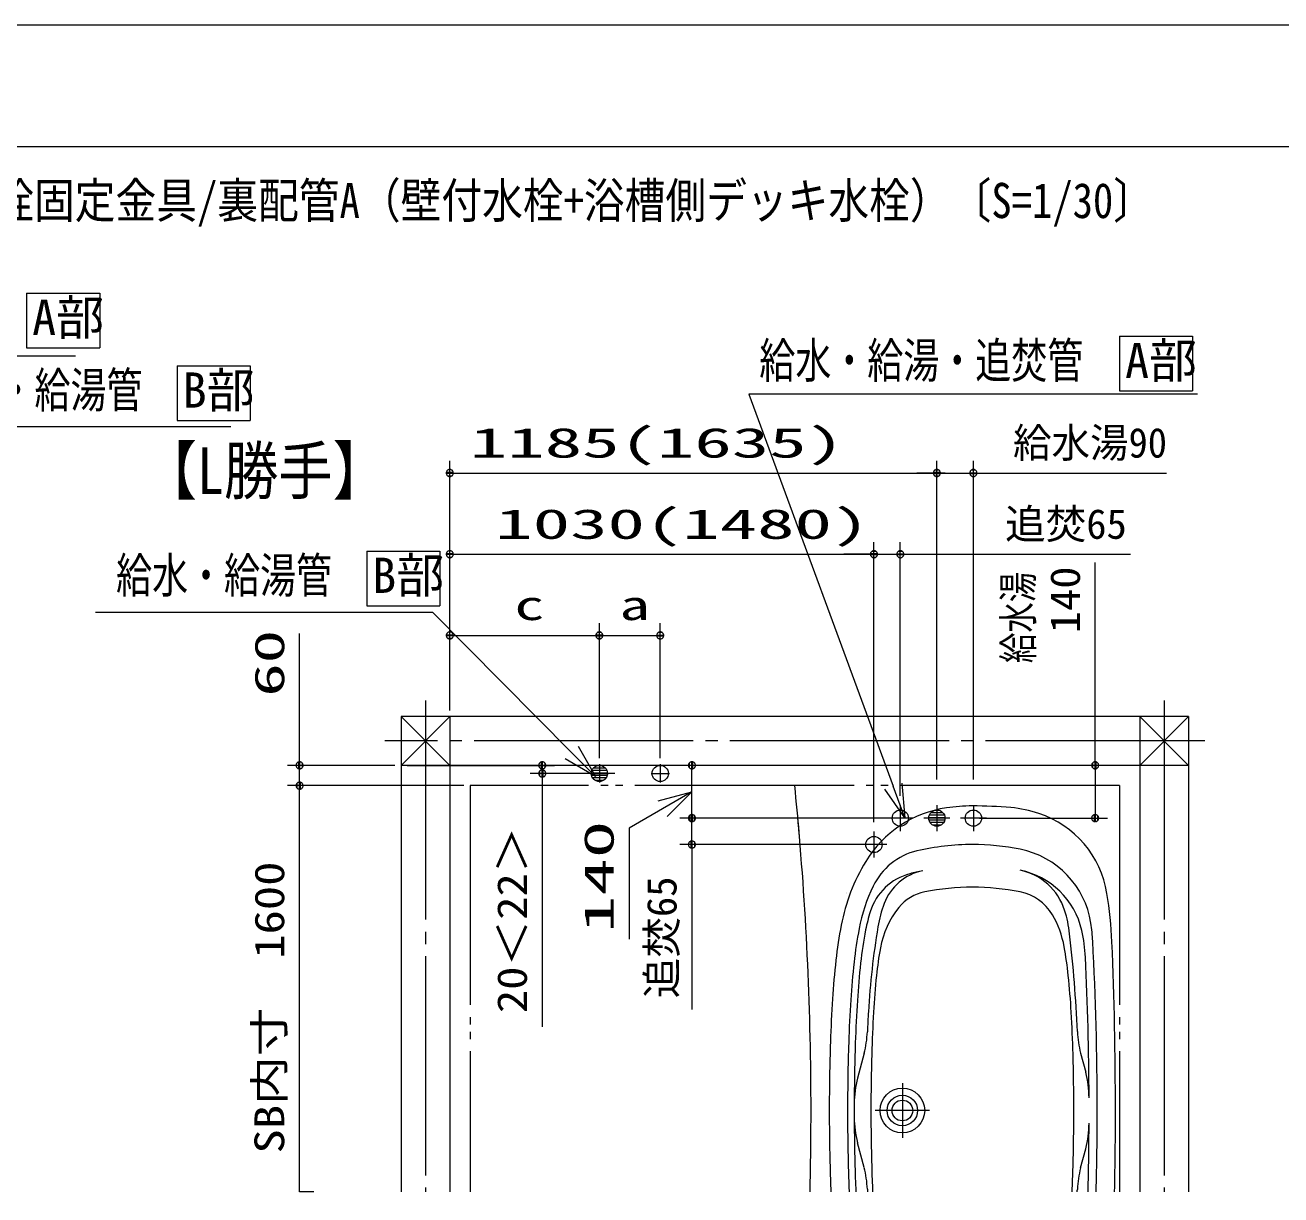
# Model space of a CAD drawing. Units: millimetres on the paper. Extents: x -305 to 305, y -152 to 152.
# Drawn here: x -173.6 to -70.4, y 52.5 to 148.5 of the extents above; entities that cross this region are included whole.
import ezdxf
from ezdxf.enums import TextEntityAlignment as Align

# ---------------------------------------------------------------- set-up
doc = ezdxf.new("R2010")
doc.units = ezdxf.units.MM
doc.linetypes.add('LONG_CHAIN', pattern=[21, 18, -1, 1, -1])
doc.linetypes.add('LONG_DOUBLE_CHAIN', pattern=[21.8, 18, -1, 0.6, -0.6, 0.6, -1])
doc.layers.add('0-0_PV', color=7, linetype='Continuous')
for name, color, linetype, lineweight in [('0-1_RV', 7, 'Continuous', 9), ('0-2_0', 7, 'Continuous', 9), ('0-4_図面枠', 3, 'Continuous', 9), ('0-5_DEFPOINTS', 7, 'Continuous', 9)]:
    doc.layers.add(name, color=color, linetype=linetype, lineweight=lineweight)
doc.styles.add('ＭＳ ゴシック', font='')
doc.styles.get('ＭＳ ゴシック').set_extended_font_data('MS Gothic')

# ---------------------------------------------------------------- blocks, each defined once
blk = doc.blocks.new('_DOTSMALL')
at = {"layer": '0-2_0'}
for p, q in [((0.0746, 0.1), (-0.0746, 0.1)), ((0.1223, -0.0248), (-0.1223, -0.0248))]:
    blk.add_line(p, q, dxfattribs=at)
for points in [[(0.125, 0), (0.124, 0.0157), (0.1211, 0.0311), (0.1162, 0.046), (0.1095, 0.0602), (0.1011, 0.0735), (0.0911, 0.0856), (0.0797, 0.0963), (0.067, 0.1055), (0.0532, 0.1131), (0.0386, 0.1189), (0.0234, 0.1228), (0.0078, 0.1248), (-0.0078, 0.1248), (-0.0234, 0.1228), (-0.0386, 0.1189), (-0.0532, 0.1131), (-0.067, 0.1055), (-0.0797, 0.0963), (-0.0911, 0.0856), (-0.1011, 0.0735), (-0.1095, 0.0602), (-0.1162, 0.046), (-0.1211, 0.0311), (-0.124, 0.0157), (-0.125, 0), (0, 0)], [(-0.125, 0), (-0.124, -0.0157), (-0.1211, -0.0311), (-0.1162, -0.046), (-0.1095, -0.0602), (-0.1011, -0.0735), (-0.0911, -0.0856), (-0.0797, -0.0963), (-0.067, -0.1055), (-0.0532, -0.1131), (-0.0386, -0.1189), (-0.0234, -0.1228), (-0.0078, -0.1248), (0.0078, -0.1248), (0.0234, -0.1228), (0.0386, -0.1189), (0.0532, -0.1131), (0.067, -0.1055), (0.0797, -0.0963), (0.0911, -0.0856), (0.1011, -0.0735), (0.1095, -0.0602), (0.1162, -0.046), (0.1211, -0.0311), (0.124, -0.0157), (0.125, 0), (0, 0)]]:
    blk.add_lwpolyline(points, close=True, dxfattribs=at)
blk = doc.blocks.new('_OPEN30')
at = {"layer": '0-2_0'}
blk.add_line((0, 0), (-1, 0), dxfattribs=at)
blk.add_lwpolyline([(-1, 0.2679), (0, 0), (-1, -0.2679)], dxfattribs=at)

msp = doc.modelspace()

# ---------------------------------------------------------------- linework, layer by layer
at = {"layer": '0-1_RV'}
for p, q in [((-173.451, 126.504), (-173.451, 122.008)), ((-173.451, 126.504), (-167.451, 126.504)), ((-167.451, 126.504), (-167.451, 122.008)), ((-83.696, 122.972), (-83.696, 118.476)), ((-83.696, 122.972), (-77.696, 122.972)), ((-77.696, 122.972), (-77.696, 118.476)), ((-173.451, 122.008), (-167.451, 122.008)), ((-161.088, 120.539), (-161.088, 116.043)), ((-161.088, 120.539), (-155.088, 120.539)), ((-155.088, 120.539), (-155.088, 116.043)), ((-83.696, 118.476), (-77.696, 118.476)), ((-161.088, 116.043), (-155.088, 116.043)), ((-138.701, 92.234), (-138.701, 112.734)), ((-98.701, 86.567), (-98.701, 112.734)), ((-95.701, 86.567), (-95.701, 112.734)), ((-138.701, 111.734), (-98.701, 111.734)), ((-98.021, 111.734), (-100.341, 111.734)), ((-98.701, 111.734), (-95.701, 111.734)), ((-95.701, 111.734), (-79.853, 111.734)), ((-145.522, 105.33), (-145.522, 100.834)), ((-145.522, 105.33), (-139.522, 105.33)), ((-139.522, 105.33), (-139.522, 100.834)), ((-138.701, 92.234), (-138.701, 106.067)), ((-103.868, 83.067), (-103.868, 106.067)), ((-101.701, 85.234), (-101.701, 106.067)), ((-138.701, 105.067), (-103.868, 105.067)), ((-104.021, 105.067), (-106.341, 105.067)), ((-103.868, 105.067), (-101.701, 105.067)), ((-101.701, 105.067), (-82.797, 105.067)), ((-85.701, 87.734), (-85.701, 104.381)), ((-145.522, 100.834), (-139.522, 100.834)), ((-138.701, 92.234), (-138.701, 99.4)), ((-126.418, 88.485), (-126.418, 99.4)), ((-126.418, 88.319), (-126.418, 99.4)), ((-121.418, 88.319), (-121.418, 99.4)), ((-151.035, 87.734), (-151.035, 98.565)), ((-138.701, 98.4), (-126.418, 98.4)), ((-126.418, 98.4), (-121.418, 98.4)), ((-78.035, 91.734), (-142.701, 91.734)), ((-142.701, 91.734), (-142.701, 52.734)), ((-138.701, 91.734), (-142.701, 87.734)), ((-138.701, 87.734), (-142.701, 91.734)), ((-138.701, 91.734), (-138.701, 52.734)), ((-82.035, 91.734), (-82.035, 52.734)), ((-82.035, 87.734), (-78.035, 91.734)), ((-78.035, 87.734), (-82.035, 91.734)), ((-78.035, 91.734), (-78.035, 52.734)), ((-143.201, 87.734), (-152.035, 87.734)), ((-151.035, 86.067), (-151.035, 87.734)), ((-78.035, 87.734), (-142.701, 87.734)), ((-142.201, 87.734), (-130.106, 87.734)), ((-131.106, 87.067), (-131.106, 87.734)), ((-126.21, 87.701), (-126.626, 87.701)), ((-126.21, 87.701), (-126.626, 87.701)), ((-78.535, 87.734), (-86.701, 87.734)), ((-85.701, 87.734), (-85.701, 83.401)), ((-125.147, 87.067), (-132.106, 87.067)), ((-131.106, 87.067), (-131.106, 66.271)), ((-125.754, 87.101), (-127.082, 87.101)), ((-125.775, 86.901), (-127.062, 86.901)), ((-125.795, 87.301), (-127.041, 87.301)), ((-125.863, 86.701), (-126.973, 86.701)), ((-125.914, 87.501), (-126.922, 87.501)), ((-137.535, 86.067), (-152.035, 86.067)), ((-137.535, 86.067), (-151.036, 86.067)), ((-151.035, 52.734), (-151.035, 86.067)), ((-126.071, 86.501), (-126.765, 86.501)), ((-118.813, 83.554), (-118.813, 85.874)), ((-85.701, 85.414), (-85.701, 83.094)), ((-98.079, 83.634), (-99.324, 83.634)), ((-98.197, 83.834), (-99.205, 83.834)), ((-98.494, 84.034), (-98.909, 84.034)), ((-98.494, 84.034), (-98.909, 84.034)), ((-102.084, 83.401), (-119.813, 83.401)), ((-118.813, 81.234), (-118.813, 83.401)), ((-98.037, 83.434), (-99.365, 83.434)), ((-98.058, 83.234), (-99.345, 83.234)), ((-98.147, 83.034), (-99.256, 83.034)), ((-98.354, 82.834), (-99.049, 82.834)), ((-95.201, 83.401), (-84.701, 83.401)), ((-104.583, 81.234), (-119.813, 81.234)), ((-118.813, 81.234), (-118.813, 67.694)), ((-104.675, 64.093), (-105.214, 62.052)), ((-86.895, 64.115), (-86.479, 62.536)), ((-104.675, 54.708), (-105.214, 56.749)), ((-86.895, 54.686), (-86.479, 56.265)), ((-149.868, 52.734), (-151.036, 52.734))]:
    msp.add_line(p, q, dxfattribs=at)
at = {"layer": '0-1_RV', "linetype": 'LONG_CHAIN'}
for p, q in [((-140.701, 93.067), (-140.701, 52.734)), ((-80.035, 93.067), (-80.035, 52.734)), ((-76.701, 89.734), (-144.035, 89.734)), ((-126.418, 87.819), (-126.418, 86.316)), ((-121.418, 87.819), (-121.418, 86.316)), ((-127.169, 87.067), (-125.667, 87.067)), ((-122.169, 87.067), (-120.667, 87.067)), ((-101.701, 84.467), (-101.701, 82.334)), ((-98.701, 84.467), (-98.701, 82.334)), ((-95.701, 84.467), (-95.701, 82.334)), ((-100.635, 83.401), (-102.768, 83.401)), ((-97.635, 83.401), (-99.768, 83.401)), ((-94.635, 83.401), (-96.768, 83.401)), ((-103.868, 82.301), (-103.868, 80.167)), ((-102.801, 81.234), (-104.935, 81.234)), ((-101.535, 61.634), (-101.535, 57.167)), ((-99.301, 59.401), (-103.768, 59.401))]:
    msp.add_line(p, q, dxfattribs=at)
at = {"layer": '0-1_RV', "linetype": 'LONG_DOUBLE_CHAIN'}
for p, q in [((-83.701, 86.067), (-137.035, 86.067)), ((-137.035, 86.067), (-137.035, 52.734)), ((-83.701, 86.067), (-83.701, 52.734))]:
    msp.add_line(p, q, dxfattribs=at)
at = {"layer": '0-1_RV'}
for points in [[(-169.431, 121.339), (-204.121, 121.339), (-222.149, 86.303)], [(-77.3, 118.208), (-114.14, 118.208), (-102.281, 86.026)], [(-156.676, 115.527), (-182.037, 115.527), (-197.521, 89.803)], [(-167.8, 100.303), (-140.119, 100.303), (-128.692, 88.789)]]:
    msp.add_lwpolyline(points, dxfattribs=at)
for centre, radius in [((-126.418, 87.067), 0.667), ((-126.418, 87.067), 0.667), ((-121.418, 87.067), 0.667), ((-101.701, 83.401), 0.667), ((-98.701, 83.401), 0.667), ((-98.701, 83.401), 0.667), ((-95.701, 83.401), 0.667), ((-103.868, 81.234), 0.667), ((-101.535, 59.401), 1.833), ((-101.535, 59.401), 1.25), ((-101.535, 59.401), 0.85)]:
    msp.add_circle(centre, radius, dxfattribs=at)
for centre, radius, start, end in [((-376.368, 59.401), 267.333, 4.85963, 5.72481), ((-96.556, 75.011), 9.333, 98.32029, 148.83966), ((-95.785, 69.734), 14.667, 90, 98.32029), ((-95.785, 47.734), 36.667, 85.04556, 90.00001), ((-93.482, 74.301), 10, 71.53272, 85.04556), ((-92.954, 75.882), 8.333, 9.28127, 71.53272), ((-376.368, 59.401), 267.333, 0, 5.1507), ((-99.121, 75.516), 5.333, 103.15011, 154.44401), ((-95.785, 61.234), 20, 90.00001, 103.15011), ((-95.785, 61.234), 20, 78.67196, 89.99999), ((-93.297, 73.654), 7.333, 8.84605, 78.67196), ((-90.852, 71.562), 16, 148.83966, 168.99136), ((-99.719, 74.328), 4.667, 104.86629, 162.67678), ((-98.976, 74.846), 4.333, 101.75518, 159.23385), ((-95.785, 59.507), 20, 101.75519, 104.86629), ((-92.815, 74.38), 4.833, 17.53385, 78.69881), ((-93.141, 72.746), 6.5, 12.83848, 78.70658), ((-90.852, 71.562), 14.5, 154.44401, 168.99136), ((-98.983, 73.751), 3.667, 101.2935, 140.84625), ((-95.785, 57.734), 20, 90.00001, 101.2935), ((-95.785, 57.734), 20, 78.70658, 89.99999), ((-92.651, 73.424), 4, 30.82918, 78.70658), ((-106.434, 77.313), 0.333, 355.49509, 355.53069), ((-106.434, 77.26), 0.333, 355.49509, 355.53069), ((-106.434, 77.26), 0.333, 355.49509, 355.53069), ((-93.678, 72.836), 10, 159.23385, 170.54618), ((-117.626, 71.85), 33.333, 2.3783, 9.28127), ((-90.851, 71.562), 13.956, 162.67678, 168.99136), ((-96.122, 71.458), 7.333, 141.07337, 169.92767), ((-96.12, 71.433), 8, 10.13814, 30.34449), ((-97.408, 72.876), 9.667, 6.17303, 17.83526), ((-71.874, 67.87), 35.333, 168.99136, 173.72789), ((-71.874, 67.87), 33.833, 168.99136, 173.72789), ((-38.765, 63.693), 65.669, 170.54618, 176.68288), ((-100.543, 72.526), 14.667, 3.00057, 8.84605), ((-71.873, 67.87), 33.289, 168.99136, 173.72789), ((-202.721, 60.799), 115.67, 2.5145, 6.51084), ((-99.482, 71.315), 13, 2.90472, 12.77744), ((-352.701, 59.401), 267.167, 0, 2.98086), ((-417.368, 59.401), 333.333, 360, 2.3783), ((-71.917, 67.159), 31.917, 169.92766, 174.03081), ((-119.652, 67.159), 31.917, 5.96919, 10.25433), ((-38.74, 64.228), 68.667, 173.72789, 176.37678), ((-38.74, 64.228), 67.167, 173.72789, 176.37678), ((-38.739, 64.228), 66.623, 173.72789, 176.37678), ((-352.701, 59.401), 266.5, 0.22441, 2.70422), ((-38.765, 63.693), 65.25, 174.03081, 176.68288), ((-152.805, 63.693), 65.25, 3.31712, 5.96919), ((11.16, 61.068), 118.667, 176.37678, 178.08861), ((11.16, 61.068), 117.167, 176.37678, 178.08861), ((11.161, 61.068), 116.623, 176.37678, 178.08861), ((11.147, 60.769), 115.667, 176.64806, 177.48115), ((11.152, 60.799), 115.25, 176.68288, 178.39679), ((-202.721, 60.799), 115.25, 1.60321, 3.31712), ((61.132, 59.401), 168.667, 178.08861, 180), ((61.132, 59.401), 167.167, 178.08861, 180), ((61.133, 59.401), 166.623, 178.0845, 180), ((-112.733, 66.219), 8.333, 345.23097, 357.48115), ((-78.837, 66.24), 8.333, 182.5145, 194.76842), ((61.132, 59.401), 165.25, 178.39679, 180), ((-252.701, 59.401), 165.25, 0, 1.60321), ((-97.156, 59.928), 8.333, 165.23097, 179.80924), ((-94.537, 60.412), 8.333, 0.22441, 14.76842), ((-376.368, 59.401), 267.333, 358.57103, 0), ((61.132, 59.401), 168.667, 180, 181.91139), ((61.132, 59.401), 167.167, 180, 182.29308), ((61.133, 59.401), 166.623, 180, 181.9155), ((-97.156, 58.874), 8.333, 180.19076, 194.76903), ((61.132, 59.401), 165.25, 180, 181.60321), ((-252.701, 59.401), 165.25, 358.39679, 0), ((-352.701, 59.401), 267.167, 358.57014, 0), ((-417.368, 59.401), 333.333, 358.85401, 0), ((-94.537, 58.389), 8.333, 345.23158, 359.77559), ((-352.701, 59.401), 266.5, 358.56656, 359.77559), ((-112.733, 52.582), 8.333, 2.51885, 14.76903), ((11.152, 58.002), 115.25, 181.60321, 182.61976), ((-202.721, 58.002), 115.25, 357.38024, 358.39679), ((-78.837, 52.561), 8.333, 165.23158, 177.4855), ((11.16, 57.733), 118.667, 181.91139, 182.41437), ((11.161, 57.733), 116.623, 181.91139, 182.45671), ((11.147, 58.032), 115.667, 182.51885, 182.62528), ((-202.721, 58.002), 115.67, 357.38976, 357.4855)]:
    msp.add_arc(centre, radius, start, end, dxfattribs=at)
at = {"layer": '0-2_0'}
for p in [(-118.813, 83.401), (-114.868, 87.734)]:
    msp.add_line(p, (-118.813, 87.734), dxfattribs=at)
msp.add_lwpolyline([(-118.813, 85.567), (-123.976, 82.586), (-123.976, 73.461)], dxfattribs=at)
at = {"layer": '0-4_図面枠'}
msp.add_lwpolyline([(-291.017, -138.498), (108.983, -138.498), (108.983, 138.502), (-291.017, 138.502)], close=True, dxfattribs=at)
at = {"layer": '0-5_DEFPOINTS'}
msp.add_line((118.983, 148.502), (-301.017, 148.502), dxfattribs=at)

# ---------------------------------------------------------------- block references
at = {"layer": '0-1_RV'}
for name, p, xscale, yscale, rotation in [('_DOTSMALL', (-138.701, 111.734), 2.32, 2.32, 180), ('_DOTSMALL', (-98.701, 111.734), 2.32, 2.32, 180), ('_DOTSMALL', (-138.701, 105.067), 2.32, 2.32, 180), ('_DOTSMALL', (-103.868, 105.067), 2.32, 2.32, 180), ('_DOTSMALL', (-138.701, 98.4), 2.32, 2.32, 180), ('_DOTSMALL', (-126.418, 98.4), 2.32, 2.32, 180), ('_OPEN30', (-126.741, 86.823), 2.77, 2.77, 314.78048), ('_DOTSMALL', (-151.035, 87.734), 2.32, 2.32, 270), ('_DOTSMALL', (-131.106, 87.734), 2.32, 2.32, 270), ('_DOTSMALL', (-85.701, 87.734), 2.32, 2.32, 90), ('_DOTSMALL', (-131.106, 87.067), 2.32, 2.32, 90), ('_DOTSMALL', (-151.035, 86.067), 2.32, 2.32, 90), ('_DOTSMALL', (-151.035, 86.067), 2.32, 2.32, 90), ('_OPEN30', (-101.324, 83.427), 2.77, 2.77, 290.22876), ('_DOTSMALL', (-118.813, 83.401), 2.32, 2.32, 90), ('_DOTSMALL', (-85.701, 83.401), 2.32, 2.32, 270), ('_DOTSMALL', (-118.813, 81.234), 2.32, 2.32, 270)]:
    msp.add_blockref(name, p, dxfattribs=dict(at, xscale=xscale, yscale=yscale, rotation=rotation))
at = {"layer": '0-1_RV', "xscale": 2.32, "yscale": 2.32}
for p in [(-98.701, 111.734), (-95.701, 111.734), (-103.868, 105.067), (-101.701, 105.067), (-126.418, 98.4), (-121.418, 98.4)]:
    msp.add_blockref('_DOTSMALL', p, dxfattribs=at)
at = {"layer": '0-2_0'}
for name, p, xscale, yscale, rotation in [('_DOTSMALL', (-118.813, 87.734), 2.32, 2.32, 90), ('_OPEN30', (-118.813, 85.567), 2.77, 2.77, 30), ('_DOTSMALL', (-118.813, 83.401), 2.32, 2.32, 270)]:
    msp.add_blockref(name, p, dxfattribs=dict(at, xscale=xscale, yscale=yscale, rotation=rotation))

# ---------------------------------------------------------------- texts
at = {"layer": '0-0_PV', "style": 'ＭＳ ゴシック', "width": 0.85}
msp.add_text('■【給水・給湯・追焚用接続】浴槽パンあり\u3000壁接続\u3000水栓固定金具/裏配管A（壁付水栓+浴槽側デッキ水栓）〔S=1/30〕', height=2.886, dxfattribs=at).set_placement((-263.188, 131.797), align=Align.BOTTOM_LEFT)
at = {"layer": '0-1_RV', "style": 'ＭＳ ゴシック'}
for s, height, p in [('A部', 2.886, (-172.996, 122.201)), ('A部', 2.886, (-83.242, 118.668)), ('B部', 2.886, (-160.634, 116.236)), ('追焚65', 2.444, (-93.098, 105.597)), ('B部', 2.886, (-145.067, 101.027))]:
    msp.add_text(s, height=height, dxfattribs=at).set_placement(p, align=Align.BOTTOM_LEFT)
for s, height, width, p in [('給水・給湯・追焚管\u3000', 2.889, 0.75, (-113.28, 118.668)), ('給水・給湯管\u3000', 2.889, 0.75, (-181.672, 116.236)), ('1185(1635)', 2.441, 1.85, (-137.046, 112.264)), ('給水湯90', 2.441, 0.95, (-92.447, 112.264)), ('【L勝手】', 3.848, 0.85, (-163.927, 108.844)), ('1030(1480)', 2.441, 1.85, (-134.963, 105.597)), ('給水・給湯管\u3000', 2.889, 0.75, (-166.105, 101.027)), ('c', 2.441, 1.5, (-133.406, 98.93)), ('a', 2.441, 1.5, (-124.765, 98.93))]:
    msp.add_text(s, height=height, dxfattribs=dict(at, width=width)).set_placement(p, align=Align.BOTTOM_LEFT)
for s, height, width, p in [('\u3000給水湯', 2.444, 0.75, (-90.075, 93.626)), ('\u3000140', 2.444, 1.1, (-86.213, 94.907)), ('60', 2.441, 1.65, (-151.565, 93.374)), ('20＜22＞', 2.444, 1.15, (-131.636, 67.394)), ('SB内寸\u30001600', 2.444, 1.2, (-151.565, 55.867))]:
    msp.add_text(s, height=height, rotation=90, dxfattribs=dict(at, width=width)).set_placement(p, align=Align.BOTTOM_LEFT)
msp.add_text('追焚65', height=2.444, rotation=90, dxfattribs=at).set_placement((-119.343, 68.613), align=Align.BOTTOM_LEFT)
at = {"layer": '0-2_0', "style": 'ＭＳ ゴシック', "width": 1.85}
msp.add_text('140', height=2.441, rotation=90, dxfattribs=at).set_placement((-124.506, 73.969), align=Align.BOTTOM_LEFT)

doc.saveas('drawing.dxf')
